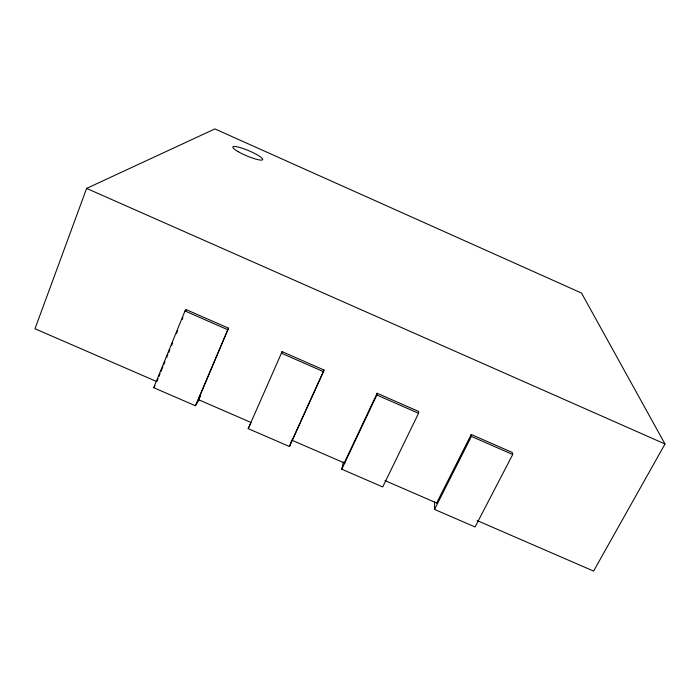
<?xml version="1.0" encoding="UTF-8"?>
<svg xmlns="http://www.w3.org/2000/svg" width="700" height="700" viewBox="0 0 700 700"><rect width="100%" height="100%" fill="white"/><g stroke="black" fill="none" stroke-linecap="round" stroke-linejoin="round"><path stroke-width="1.05" d="M343.341 461.93L341.81 469.219L382.725 486.946L418.556 413.271L418.635 411.451L377.116 393.269L344.251 462.919M341.81 469.219L376.845 395.001L377.116 393.269M323.496 371.639L324.021 370.011L282.1 351.645L281.382 353.194L323.496 371.639L289.502 446.539L248.211 428.645L282.1 351.645M289.502 446.539L291.27 441.429M477.269 520.625L593.6 571.086L665 443.993L581.516 293.055L214.891 128.914L86.616 188.405L35 328.764L156.345 381.404M199.369 399.473L195.405 405.755L153.72 387.686L184.992 310.975L186.174 309.627L228.498 328.169L198.362 399.63L200.69 395.946M156.826 381.605L158.043 378.613M158.865 376.609L160.081 373.608M160.904 371.613L162.934 366.616M163.756 364.613L164.972 361.611M166.609 357.613L167.834 354.611M168.648 352.616L169.873 349.615M171.5 345.616L172.725 342.615M176.391 333.62L177.616 330.619M182.096 319.629L182.919 317.625M185.36 311.631L186.174 309.627M195.405 405.755L228.498 328.169M292.127 440.3L324.021 370.011M248.211 428.645L250.941 422.756M436.66 503.002L471.222 434.49L512.347 452.506L512.715 454.501L475.073 526.977L434.543 509.407L434.543 501.979M434.543 509.407L471.398 436.406L471.222 434.49M153.72 387.686L155.05 385.98M198.468 399.674L250.618 422.301M291.734 440.134L344.89 463.19M385 480.594L437.15 503.221M184.992 310.975L227.517 329.604M376.845 395.001L418.556 413.271M471.398 436.406L512.715 454.501M86.616 188.405L665 443.993M238.227 151.69A16.188 2.765 23 0 0 262.483 159.836A16.188 2.765 23 0 0 242.55 148.347A16.188 2.765 23 0 0 238.227 151.69"/></g></svg>
